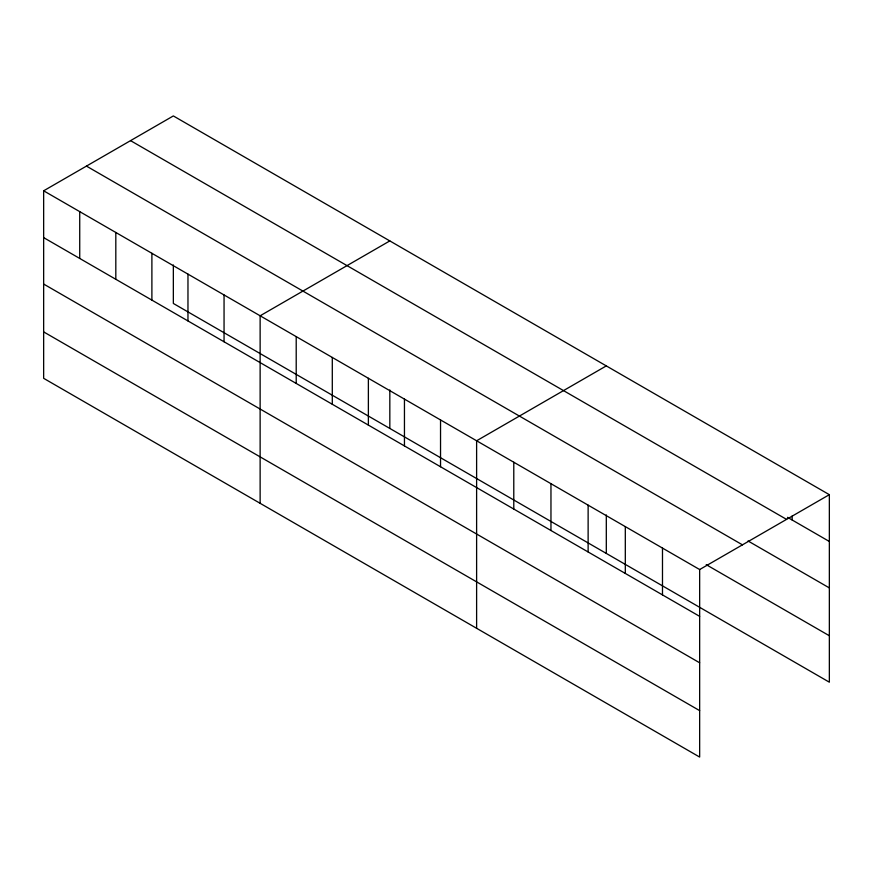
<?xml version="1.0" encoding="UTF-8"?>
<svg xmlns="http://www.w3.org/2000/svg" width="873" height="873" viewBox="0 0 873 873"><rect width="100%" height="100%" fill="white"/><g stroke="black" fill="none" stroke-linecap="round" stroke-linejoin="round"><path stroke-width="1.31" d="M699.655 662.793L699.655 569.545L43.65 190.805L43.65 378.325L699.655 757.066L699.655 662.793L43.65 284.052M173.345 264.977L173.345 303.455L829.35 682.195L829.35 494.675L173.345 115.934L43.65 190.805M389.827 240.915L260.132 315.797L260.132 503.317M606.309 365.896L476.614 440.778L476.614 628.298M699.655 569.545L829.35 494.675M787.533 517.329L829.35 541.478M130.546 140.64L786.551 519.38M748.03 540.965L829.35 587.911M86.449 166.099L742.454 544.839M706.213 564.667L829.35 635.751M43.65 237.62L699.655 616.36M43.65 331.893L699.655 710.633M792.171 516.008L792.171 520.013M662.487 548.091L662.487 594.895M625.308 526.626L625.308 573.43M606.309 514.939L606.309 553.417M588.129 505.161L588.129 551.965M550.961 483.707L550.961 530.511M513.782 462.243L513.782 509.046M440.538 419.946L440.538 466.749M404.45 399.114L404.45 445.917M389.827 389.958L389.827 428.436M368.373 378.282L368.373 425.096M332.297 357.45L332.297 404.264M296.209 336.629L296.209 383.433M224.055 294.965L224.055 341.769M187.968 274.133L187.968 320.937M151.891 253.301L151.891 300.105M115.814 232.469L115.814 279.273M79.727 211.637L79.727 258.441"/></g></svg>
